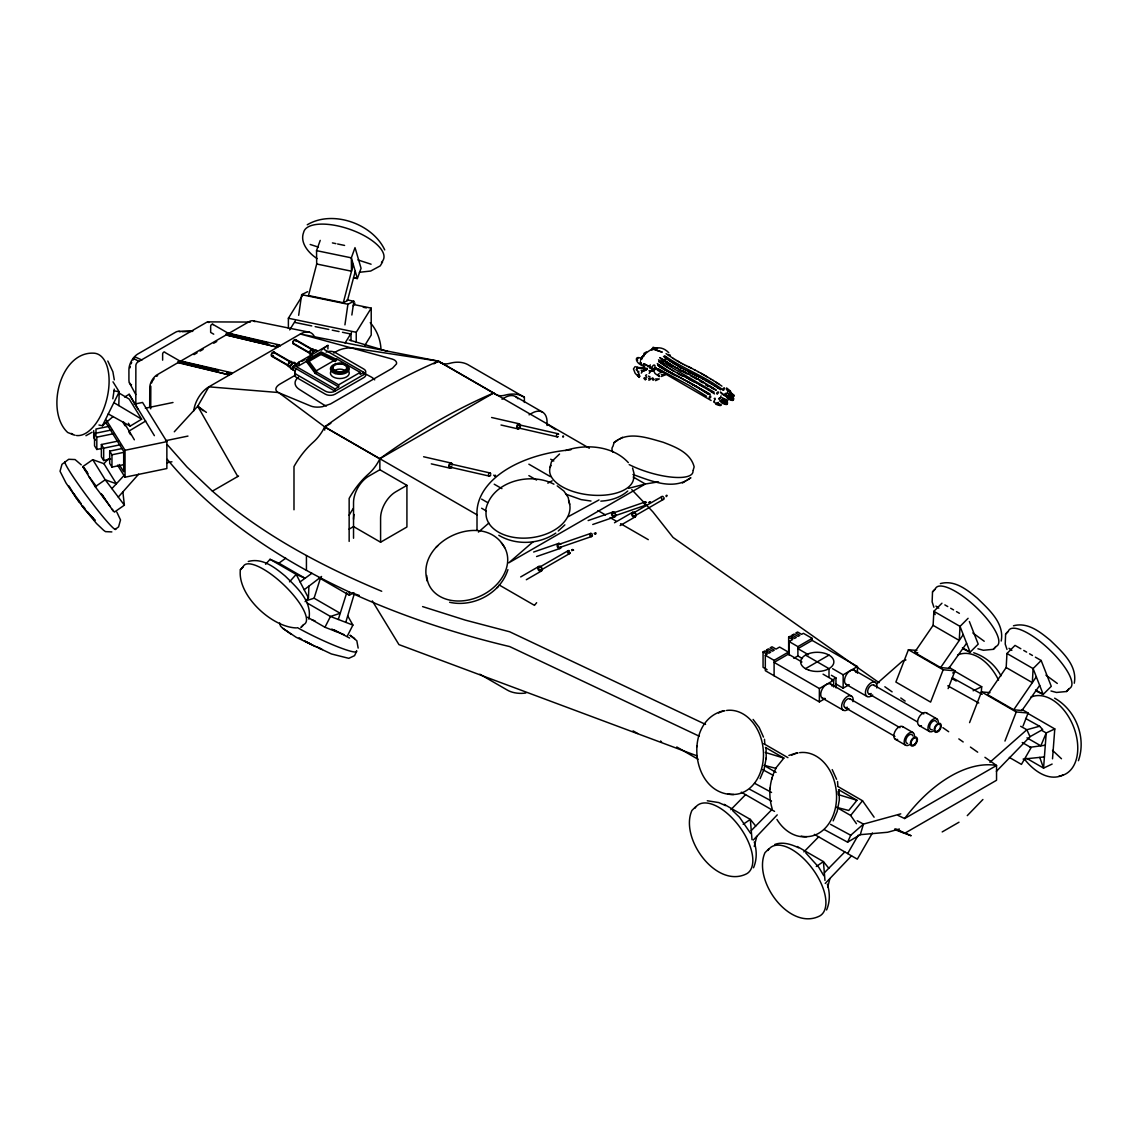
<?xml version="1.0" encoding="UTF-8"?>
<svg xmlns="http://www.w3.org/2000/svg" width="1138" height="1138" viewBox="0 0 1138 1138"><rect width="100%" height="100%" fill="white"/><g stroke="black" fill="none" stroke-linecap="round" stroke-linejoin="round"><path stroke-width="1.5" d="M118.779 405.569L119.22 391.856L112.989 381.813M666.271 496.652C665.645 493.679 668.618 496.396 666.342 495.855M305.098 601.675L308.441 597.962L308.896 586.155M977.912 648.788L983.374 650.267L993.346 649.329L996.106 646.412A42.191 13.073 43.3 0 0 975.892 607.009A42.191 13.073 43.3 0 0 935.28 588.986L932.52 591.902L932.136 601.888L933.914 607.237M1001.212 641.021C1004.612 623.055 988.865 609.499 977.329 598.218C967.044 589.726 954.611 579.683 940.386 583.595M1050.986 690.979L1056.462 692.459L1066.434 691.52L1069.179 688.604A42.191 13.073 43.3 0 0 1048.98 649.201A42.191 13.073 43.3 0 0 1008.353 631.177L1005.608 634.094L1005.224 644.08L1006.988 649.442M1074.286 683.213C1077.686 665.261 1061.939 651.69 1050.417 640.409C1040.118 631.917 1027.699 621.874 1013.474 625.786M150.813 386.223L150.728 408.827M966.603 643.226L948.85 668.305L940.642 667.579L914.497 652.487L933.103 625.345L933.885 611.305L941.951 603.211M1039.691 685.417L1021.938 710.496L1013.73 709.771L987.585 694.678L1006.177 667.537L1006.959 653.496L1015.025 645.402L1020.843 648.76M303.348 624.961L300.958 627.465L303.718 624.563A42.191 13.286 43.6 0 0 283.803 584.861A42.191 13.286 43.6 0 0 243.119 566.895L240.36 569.797C237.33 595.629 272.153 627.536 296.577 627.92M308.867 619.157C312.409 601.177 296.79 587.436 285.254 576.113C274.983 567.563 262.522 557.549 248.283 561.475M981.169 693.767L981.696 686.74L955.55 671.648L952.705 672.999M1052.522 758.79L1054.784 728.932L1028.638 713.839M649.784 502.37C651.605 500.72 649.272 502.783 648.674 502.399M724.664 388.741C724.451 385.64 721.307 391.088 724.038 389.865M726.186 394.331L727.822 391.813M642.003 357.759L641.377 358.925M642.529 356.692C646.626 351.77 658.29 341.827 668.774 352.723M651.533 349.864L653.141 347.275L657.536 348.683M358.157 648.091L356.82 640.737L350.276 635.431M298.668 315.311L301.655 294.685L307.587 291.698M344.928 324.871L347.915 304.244L353.847 301.257L351.855 315.013M112.818 398.798L114.269 389.096M316.435 372.738L315.283 373.406L315.283 371.372L338.626 384.843L338.626 386.877L315.283 373.406L306.35 361.415L306.563 360.149L320.944 351.841L337.076 359.679L335.923 360.348L321.201 353.193L308.498 360.518L316.663 371.472M315.283 373.406L315.511 372.14L306.563 360.149M308.27 361.784L320.973 354.459L321.201 353.193M733.697 794.495C690.709 795.476 682.544 720.382 723.811 710.724M766.045 747.894L766.23 757.837L764.082 769.316L760.099 778.662M772.176 808.663C768.022 795.32 769.516 780.568 776.002 768.221M718.22 403.222L718.277 402.311M722.915 399.623L722.73 400.548L726.641 402.553M723.185 399.253L723.355 398.328M722.943 401.074L723.27 399.395M724.465 401.273L724.28 402.198L727.466 403.819M724.493 402.724L724.821 401.06M728.505 394.63L728.69 393.705M728.533 396.92L733.612 399.765M729.06 395.555L729.003 396.465M727.836 397.29L729.102 397.02L729.515 394.274L732.573 395.91M730.724 393.648L733.128 395.242M730.055 398.727L733.114 400.377M730.937 393.961L730.767 394.886L733.953 396.508M730.61 397.219L730.553 398.115M730.98 395.412L731.293 393.748M730.653 398.67L730.966 396.991M771.635 779.53L772.005 777.581M485.613 510.436C490.947 481.53 530.137 471.545 553.922 484.191M696.769 746.869L696.954 745.916M766.045 758.776L766.23 757.837M769.857 789.061L770.042 788.108M1078.426 760.696C1086.534 737.666 1075.894 710.084 1054.641 698.191M754.252 846.444L756.784 836.387M827.753 886.957L829.872 878.579M320.219 240.388L316.535 250.644L316.691 264.002L308.498 295.553L343.306 302.751L347.417 300.688L355.269 271.328M343.306 302.751L353.264 264.429M550.038 467.149L551.432 461.8L559.54 454.034M640.552 360.305L641.235 358.385M664.734 357.873L665.901 356.72M494.461 475.769L493.693 475.158M710.752 397.148C710.966 393.321 707.31 399.694 710.425 397.731M715.219 399.509L715.062 398.272L714.195 398.485M718.419 393.108C719.131 390.064 715.119 393.634 717.409 394.189M719.913 400.149L724.365 402.496M725.987 396.394L726.4 395.498M693.213 470.079L694.152 466.865C690.481 452.583 675.431 446.964 663.027 442.213C647.536 437.931 628.076 430.619 614.122 442.511L612.941 446.352A42.191 12.788 17 0 0 612.927 452.113M231.882 373.549L226.718 372.325L231.882 373.549A1.707 1.081 -65.2 0 0 230.545 372.795A1.707 1.081 -65.2 0 0 229.449 374.957L178.111 362.268A1.721 0.996 -60 0 1 180.202 361.059L180.33 361.315A1.721 1.081 -65.2 0 0 177.955 362.652L156.375 375.241A10.839 6.259 -60 0 0 149.775 386.664L149.69 407.646M824.31 829.602L847.597 842.177L860.285 834.68L863.443 824.097L900.77 813.855M345.767 622.344L354.203 594.107M305.951 600.836L314.088 598.204L320.589 577.677M338.285 619.47L346.734 592.784M594.207 533.381L595.089 534.248M753.512 867.768C757.04 859.631 756.912 850.342 754.266 841.978M826.586 909.959C830.128 901.837 830 892.533 827.34 884.169M355.042 247.586L351.343 257.842L351.5 271.2L316.691 264.002M916.887 650.467L908.423 649.713L895.876 682.046L930.614 702.103L943.16 669.77L955.01 670.823L948.11 688.618M969.576 722.63L981.497 691.904L989.96 692.658M1004.954 741.066L1016.248 711.961L1028.098 713.028L1023.076 725.959M507.918 569.64C500.564 593.296 473.493 607.635 449.61 602.272M833.172 820.868L837.17 811.508L839.318 800.028L839.133 790.085M641.007 358.612L643.482 355.568M644.193 354.999L644.762 353.918M847.597 842.177L850.74 835.249L863.443 824.097L857.227 820.74M356.35 651.875L354.544 655.659L348.797 658.333L331.4 653.952L296.165 637.28L282.651 628.219L280.474 626.014L279.72 622.97M98.963 425.029L102.406 425.74L119.22 391.856L114.056 390.775M307.53 617.209L324.956 627.266L330.461 616.469L340.234 613.297L314.088 598.204M347.403 635.886L352.908 625.075L347.702 615.871M174.299 431.786L197.728 406.238L208.88 386.835L300.375 334.017A21.565 12.447 -60 0 1 314.458 336.748M847.639 853.571L858.28 835.121M872.391 833.03L857.312 859.162L814.395 834.382M382.581 261.982L380.234 265.879L370.675 271.043L359.38 272.295M288.383 328.356L288.383 318.256L303.362 294.116M289.678 329.878L295.197 320.987M353.249 305.894L354.971 303.106M345.07 343.007L351.5 332.623M356.237 342.382L356.237 332.282L371.216 308.142L353.818 304.543M364.672 345.625L371.216 335.056L371.216 308.142M637.109 358.982L637.92 358.285M652.6 348.683L652.387 349.907M568.474 551.631L569.413 552.471M940.642 667.579L963.246 634.62M1013.73 709.771L1036.32 676.811M638.731 371.273L638.574 372.581M504.675 547.591C483.949 509.696 414.901 540.749 427.362 581.29M765.419 747.424L783.869 758.093L775.661 768.292L764.878 765.504M838.493 789.63L856.957 800.284L848.749 810.484L836.416 807.297M856.445 823.699L850.655 815.462L862.504 800.725L838.336 786.771M643.198 356.777L643.653 355.895M665.232 359.437L664.805 360.974M192.763 330.973L178.879 331.329A9.417 5.434 -60 0 0 175.551 332.225L138.011 353.89A12.874 7.425 -60 0 0 134.54 356.706L132.477 359.267A12.874 7.425 -60 0 0 128.921 369.651L128.921 380.163A9.417 5.434 -60 0 0 131.524 384.758M118.281 497.064L138.623 474.176M982.905 799.502L967.272 815.633M265.595 564.263L270.047 559.313L278.924 563.168L305.069 578.26L296.193 574.406L270.047 559.313M289.507 581.831L296.193 574.406L308.441 597.962M110.158 506.467L95.251 486.723L82.79 466.623L92.747 459.667L103.914 463.678L108.508 458.714M111.894 488.615L124.412 475.087M1025.594 718.476L1039.563 726.229L1042.707 729.543L1030.004 736.699L996.376 771.365M753.299 840.043L777.226 814.879M825.221 883.458L851.509 855.804M240.36 569.797L242.764 567.279M932.52 591.902L934.881 589.427M1005.608 634.094L1007.969 631.618M993.346 649.329L995.707 646.853M1066.434 691.52L1068.795 689.059M730.809 809.701L745.589 794.651M751.251 830.584L771.735 809.744M803.883 851.893L818.663 836.843M824.339 872.789L844.809 851.935M968.097 618.304L960.031 626.398L959.249 640.438L933.103 625.345M1035.367 657.152L1041.17 660.495L1033.105 668.589L1032.337 682.629L1006.177 667.537M695.844 806.586L691.932 810.441C679.358 838.151 716.371 889.176 746.642 873.785A42.191 20.868 53.7 0 0 737.709 824.339A42.191 20.868 53.7 0 0 694.891 808.279M768.918 848.777L765.006 852.632C752.431 880.343 789.459 931.368 819.716 915.976A42.191 20.868 53.7 0 0 810.782 866.53A42.191 20.868 53.7 0 0 767.965 850.47M558.232 531.019L564.875 524.86M478.429 532.1L488.771 523.096M876.388 684.052L902.79 660.808L905.962 659.94M989.904 762.275L1026.86 729.743L1039.563 726.229M102.406 425.74L113.046 416.593M436.181 547.222L437.675 545.956M496.723 587.919L498.202 586.639M637.693 360.22L637.067 360.234M571.802 549.682L571.888 550.764M591.532 535.486L590.764 535.401M533.309 541.603L508.743 562.855L645.317 484.006L658.532 481.858M304.173 589.754L321.585 576.482M627.763 491.033C620.338 497.619 610.594 500.578 600.821 501.147M115.223 529.383L118.58 526.866L120.514 519.938L116.83 512.1M278.924 563.168L285.752 558.175M300.091 581.902L311.897 573.268M327.915 348.953L327.915 345.397L299.152 361.998L292.651 366.706L292.651 369.75L295.339 371.301M321.414 350.106L327.915 345.397M714.522 400.206L713.654 402.055L714.778 402.212M721.023 395.91C720.51 400.448 716.385 399.154 720.027 397.816M725.546 395.455C723.242 396.707 725.134 391.671 726.414 393.919M720.951 401.173L719.927 401.23M95.251 486.723L105.208 479.767L116.375 483.764L103.914 463.678M122.861 491.901L124.383 505.158L114.412 512.1L112.292 509.283M743.199 824.296L750.326 819.417L755.717 826.046M816.273 866.487L823.414 861.608L828.805 868.237M635.175 366.578L633.453 368.925L635.146 373.264L639.186 377.418M636.128 369.779L637.252 368.57M641.291 373.093L642.287 371.827M646.612 374.758L645.559 375.455L646.811 377.418M649.115 373.42L650.111 372.154M659.002 373.748L657.949 374.43L659.471 376.152M156.503 376.351L157.656 375.611M958.993 822.219L942.193 831.921M614.122 442.511L617.749 440.235M619.3 439.311L622.586 437.262M568.36 516.624L599.015 499.938M632.97 474.503C649.201 480.179 669.044 489.041 685.688 480.961M687.224 480.037L690.866 477.761L682.402 483.01M124.625 397.02L129.135 394.289L154.398 435.669M108.266 413.933L130.187 426.11L141.653 419.182L129.191 399.082L118.508 392.724M123.615 422.098L129.135 431.003L145.707 421.003M194.029 354.615L197.059 352.851M200.089 351.101L203.119 349.352M213.731 343.235L216.761 341.485M299.123 362.979L292.651 366.706L335.027 391.188L363.79 374.573A6.785 3.912 0 0 0 363.79 369.039L335.027 352.439A6.785 3.912 0 0 0 326.108 352.097M301.997 361.315L304.87 359.651M307.744 357.986L310.617 356.336M338.626 386.877L335.027 388.954L295.724 366.265L299.152 365.554L306.35 361.415M292.651 369.75L293.604 369.196M295.439 375.142L280.104 384.004A14.268 6.472 -8.9 0 0 278.213 392.51L310.731 406.01A13.699 6.216 -8.9 0 0 322.282 406.735L330.518 403.947L392.553 368.129L396.522 363.876A13.699 6.216 -8.9 0 0 392.098 359.039L300.375 334.017L438.5 361.159L589.299 448.216M333.775 353.008L336.848 351.229A14.282 6.472 -8.9 0 1 354.786 348.299L438.5 361.159A623.951 360.234 -60 0 0 324.7 426.864A30.257 17.468 -60 0 1 313.391 442.085A58.323 33.671 -60 0 0 293.988 466.58L293.988 509.781M315.283 371.372L336.862 358.925L360.191 372.396L360.191 374.416L363.79 372.354L363.79 374.573M338.626 384.843L360.191 372.396M167.258 444.631L187.073 467.078L212.408 491.132L238.582 476.025M324.7 430.121L324.7 427.006L330.845 423.308M433.891 363.819L438.5 361.159M349.153 529.113L353.534 526.581L380.59 542.214L406.92 527.008L406.92 485.357L379.864 469.738L368.74 476.168A21.494 12.418 -60 0 0 353.534 502.498L353.534 538.246M502 399.225L504.788 397.617A21.494 12.418 -60 0 1 517.946 398.798M406.92 485.357L395.796 491.787A21.494 12.418 -60 0 0 380.59 518.117L380.59 542.214M529.07 414.844L531.844 413.236A21.494 12.418 -60 0 1 547.051 422.013L547.051 425.498M319.124 577.805L349.338 595.245L353.904 592.614M520.692 576.923L538.815 566.468M614.492 522.769L632.614 512.299M539.312 567.336L568.104 550.721M633.126 513.181L661.903 496.552M540.92 570.124L569.711 553.509M634.734 515.969L663.525 499.34M526.325 579.726L541.432 571.006M620.139 525.557L635.232 516.837M767.097 669.67L763.057 667.337L763.057 651.932L764.85 650.908L768.89 653.24L770.668 652.202L766.628 649.869L766.628 653.297M766.628 649.869L768.42 648.845L772.46 651.178L774.238 650.139L770.198 647.807L771.991 646.782L776.031 649.115L779.601 647.053L788.364 652.117L788.364 654.137L774.096 662.387L819.36 688.518L833.642 680.282L833.642 686.968M788.648 652.558L788.648 637.166L790.426 636.128L794.466 638.461L796.259 637.436L792.219 635.104L792.219 638.518M792.219 635.104L793.997 634.065L798.037 636.398L799.829 635.374L795.789 633.041L797.567 632.017L801.607 634.335L803.4 633.311L812.162 638.375L812.162 640.395L857.44 666.541L857.44 673.227M825.078 698.604L819.36 701.904L765.319 670.695L765.319 655.289L767.097 654.265L763.057 651.932M789.118 655.246L789.118 641.548L792.688 639.499L788.648 637.166M765.319 655.289L774.096 660.367L788.364 652.117M789.118 641.548L797.894 646.626L812.162 638.375M812.162 640.395L797.894 648.646L808.449 654.748M793.812 658.29L797.894 655.943L802.461 658.575M805.491 668.66L829.005 655.09M831.892 680.282L835.961 677.921L835.961 687.85M832.603 668.689L843.158 674.791L857.44 666.541M835.961 684.009L843.158 688.163L848.877 684.863M898.223 815.505L904.639 818.535L996.547 765.49L984.939 757.311M555.813 533.11C539.199 544.334 516.168 545.671 498.814 535.301M85.933 435.712L92.064 432.255M307.246 224.783C332.481 209.591 372.539 223.631 384.715 249.905M547.819 483.152L552.158 480.848M650.282 379.608L648.816 380.192M641.818 356.934L643.824 355.966M973.132 690.78L981.696 686.74M1054.784 728.932L1046.22 732.972L1040.829 745.831L1026.988 737.837M1052.124 764.067L1043.56 768.107L1026.647 758.335M662.344 371.6L660.794 372.026M588.147 520.564L613.183 511.944M613.425 512.925L645.246 501.958M614.207 516.04L646.028 505.073M592.756 524.49L614.449 517.022M533.637 552.03L558.673 543.409M558.914 544.391L590.736 533.423M559.697 547.506L591.518 536.539M536.581 556.539L559.953 548.488M1062.992 775.063C1048.468 781.977 1033.233 770.398 1024.641 759.331M788.876 755.447L796.885 752.915M565.543 450.534C586.17 443.607 613.055 445.84 628.347 462.64M899.39 829.019L887.612 832.262L860.285 834.68M774.836 844.439C782.66 841.48 791.422 844.339 798.62 847.81M628.603 488.344L645.317 484.006L633.226 477.021M729.088 397.831L727.822 398.115L729.387 398.94M717.054 403.834L720.795 405.469M717.054 404.047L718.32 403.777M134.199 404.175L142.563 402.454L166.859 441.629L166.859 468.543L125.038 477.192L117.555 465.143M145.351 408.215L172.99 402.496M109.547 426.224L95.99 429.026L95.99 434.303M101.979 448.4L96.815 449.467L94.539 445.783L94.539 433.478L111.723 429.922M94.539 433.478L96.815 437.163L114.013 433.606M110.542 459.083L103.672 460.506L101.382 456.822L101.382 444.517L118.58 440.975M101.382 444.517L103.672 448.201L120.856 444.645M123.829 464.645L111.965 467.092L109.689 463.408L109.689 451.117L121.553 448.656M165.522 440.719L187.969 436.082M106.346 420.135L125.038 450.278L166.859 441.629M109.689 451.117L111.965 454.787L123.829 452.341M166.717 462.839L171.938 461.772M643.511 355.895L644.051 353.321L646.441 351.927M1029.62 747.353L1045.296 745.219M1023.119 759.103L1044.414 756.912M655.559 380.647L659.3 378.94L655.63 378.954M182.009 331.699L192.535 331.371M659.969 372.809L662.572 372.226L660.296 371.657M649.983 378.84L648.916 378.812M207.898 321.883L250.403 322.068M661.263 376.493L665.588 374.786L661.349 374.672M806.785 836.686C794.239 838.037 783.143 829.787 776.955 819.46M111.851 531.915L105.493 531.631L103.601 530.265L96.531 523.537L81.666 505.457M278.213 392.51L208.88 386.835A21.565 12.447 -60 0 0 193.759 410.875M914.497 652.487L917.783 652.771M590.992 501.033L581.162 499.625L565.671 494.105M707.295 800.768L718.69 802.56L725.546 805.619M178.879 331.329L180.259 331.755M253.532 320.902L309.65 332.296M332.41 242.906L335.895 243.632M337.63 243.987L344.586 245.424M316.535 250.644L351.343 257.842L357.36 278.54L353.875 277.828M347.005 299.849L353.847 301.257M301.655 294.685L347.915 304.244M363.207 307.246L366.393 307.9M288.383 318.256L356.237 332.282M294.699 322.395L311.755 325.923M315.169 326.634L328.825 329.451M332.239 330.162L339.053 331.571M342.467 332.282L351.002 334.046L351.002 340.731M353.548 277.729L357.36 278.54L361.059 268.298L355.469 249.066M649.855 378.584L648.632 378.257M491.602 417.49L519.141 423.791M518.971 424.787L557.947 433.706M518.402 427.945L557.378 436.864M501.005 425.015L518.217 428.941M423.606 456.751L451.16 463.052M450.975 464.034L489.952 472.953M450.406 467.206L489.383 476.125M431.288 463.863L450.235 468.202M227.7 333.007L279.208 344.899M179.662 360.746L231.17 372.638M279.92 345.81L276.477 344.999L279.92 345.81A1.707 1.081 -65.2 0 0 278.582 345.056A1.707 1.081 -65.2 0 0 277.501 347.218L226.007 334.913A1.721 0.996 -60 0 1 227.173 333.206A1.721 0.996 -60 0 1 228.34 333.562L267.885 342.951L228.34 333.562A1.721 1.081 -65.2 0 0 226.007 334.913L277.501 347.218M177.983 362.666L229.449 374.957M652.785 349.124L662.245 352.154L655.445 349.764M349.181 339.992L387.546 351.343M765.277 752.431L783.869 758.093M856.957 800.284L838.35 794.623L838.151 791.337M659.756 370.234L658.589 369.836M422.596 606.597L465.328 620.125L509.696 631.789L705.56 724.408M729.942 396.38L732.744 397.276M726.656 397.532L730.866 398.869M728.206 399.182L732.417 400.519M720.51 401.586L724.707 402.923M722.047 403.25L726.257 404.587M715.873 404.289L720.084 405.626M310.19 244.471L318.427 247.131M357.929 259.948L371.088 264.215M352.638 593.211L359.295 595.43M642.145 358.84C632.387 353.69 636.384 365.853 644.222 365.312M696.698 755.732L398.94 644.606L372.282 600.892M894.653 829.602L911.154 835.747L895.009 828.777M352.908 625.075L330.461 616.469L307.388 603.14M311.883 619.726L315.098 620.95M324.956 627.266L344.202 634.663M73.003 434.602L67.711 432.497C44.809 411.43 60.385 350.177 94.696 353.249A42.191 21.722 -75.6 0 1 107.271 397.105A42.191 21.722 -75.6 0 1 76.502 435.498M319.081 648.247L322.452 649.585M973.701 652.771C985.337 656.541 995.352 665.005 1000.985 675.872M381.714 591.262C321.072 565.913 262.195 534.547 212.408 491.132M316.663 646.811L320.816 648.632M729.302 395.469L732.403 396.835M725.888 396.394L730.525 398.442M727.424 398.044L732.075 400.092M721.279 402.112L725.916 404.146M715.105 403.151L719.742 405.199M134.54 356.706L141.909 360.006M699.145 736.158L509.696 646.583A655.26 378.314 0 0 1 167.272 459.368M315.326 646.597L304.429 641.05M686.2 365.583L691.634 368.328M687.708 371.173L693.156 373.918M689.841 372.268L685.759 370.206M688.39 371.856L692.587 373.904M680.04 369.637L685.474 372.382M678.518 369.622L680.538 370.59M681.562 375.227L683.696 376.322M674.507 374.772L666.598 370.718M962.734 648.688L970.117 652.216L978.196 644.122L969.363 621.533M1035.808 690.88L1043.205 694.408L1051.27 686.328L1041.17 660.495M320.973 354.459L335.71 361.614M896.659 829.417L904.639 833.329L996.547 780.27L996.547 765.49A118.75 68.565 -60 0 0 904.639 818.535M684.237 364.615L686.314 365.711M680.154 369.765L676.157 367.674M681.676 375.369L677.679 373.264M682.245 375.91L678.305 373.918M672.487 373.819L664.748 369.679M676.954 376.18L671.064 373.065M688.206 366.55L694.891 370.006M682.06 370.604L688.732 374.061M680.652 370.718L682.857 371.827M683.568 376.194L686.996 377.972M674.379 374.644L677.807 376.436M659.115 371.159L657.323 370.163M650.168 377.062L648.39 376.052M305.439 641.306L310.944 644.108M682.302 363.619L684.351 364.743M683.824 369.21L685.873 370.334M678.205 368.797L672.416 365.639M679.727 374.388L672.117 370.191M675.005 375.199L665.616 369.935M693.028 373.79L699.614 377.304M693.682 374.445L696.911 376.109M683.838 372.24L687.21 374.046M686.868 377.844L690.254 379.651M688.604 379.068L693.938 381.856M677.679 376.294L684.265 379.808M365.085 373.733L370.803 376.763A16.529 9.545 0 0 1 374.701 379.864M334.046 629.812L349.665 638.077M694.763 369.878L698.092 371.713M696.285 375.469L702.772 379.025M688.604 373.933L695.105 377.489M696.086 378.271L700.311 380.547M690.126 379.523L693.455 381.358M691.491 383.99L696.598 386.849M680.424 362.609L682.43 363.762M726.343 388.911L727.893 389.751M727.552 389.964L726.556 389.438L730.724 391.586M727.481 390.875L730.553 392.51M683.952 369.352L680.083 367.176M728.192 395.185L731.25 396.835M727.637 395.868L732.801 398.485M732.246 399.168L728.178 397.887M724.735 398.926L727.794 400.562M724.237 399.538L727.296 401.173M722.033 399.253L725.091 400.889M721.478 399.922L724.55 401.558M722.36 401.131L725.418 402.767M723.896 402.795L726.969 404.431M722.232 402.255L723.227 402.795M716.855 402.624L721.293 404.858M762.531 769.558L773.385 775.433M754.494 783.229L771.564 792.446M830.555 824.339L850.74 835.249M749.786 789.331L771.521 801.067M697.964 371.571L707.423 376.963M690.297 375.611L693.583 377.475M693.327 381.216L696.612 383.079M688.604 382.027L704.024 391.031M684.137 379.679L687.423 381.543M680.552 362.752L676.754 360.533M682.075 368.342L678.276 366.123M674.393 366.806L668.831 363.534M952.705 677.978L982.165 694.351M947.769 685.801L978.78 703.028M1020.658 726.3L1026.86 729.743L1030.004 736.699M133.231 358.242L138.85 361.372M701.122 373.292L710.425 378.755M702.644 378.883L705.887 380.775M694.962 377.347L698.206 379.239M704.436 382.852L698.078 379.096M694.479 377.93L696.684 379.224M696.484 382.951L702.786 386.607M687.295 381.401L690.538 383.293M691.89 383.89L698.063 387.418M678.703 361.728L674.976 359.48M678.817 366.735L680.666 367.802M674.066 371.372L670.353 369.125M662.928 368.641L664.876 369.822M669.343 372.183L663.881 368.854M944.853 604.89L947.755 606.568M950.657 608.247L953.573 609.925M956.475 611.604L959.377 613.282M1023.745 650.438L1026.647 652.117M1029.549 653.795L1032.465 655.474M1006.959 653.496L1033.105 668.589L1043.205 694.408L1035.509 689.969M962.435 647.778L970.117 652.216L960.031 626.398L933.885 611.305L935.166 614.591M524.376 402.439L524.376 397.262L469.212 365.412A58.323 33.671 -60 0 0 449.809 363.321A30.257 17.468 -60 0 1 438.5 361.301L493.664 393.151A30.257 17.468 -60 0 0 495.186 394.26M515.542 396.55L542.598 412.169M948.978 667.337L955.01 670.823M1022.052 709.529L1028.098 713.028M908.423 649.713L943.16 669.77M981.497 691.904L1016.248 711.961M951.61 678.348L956.219 681.022M1041.611 730.312L1046.22 732.972L1043.56 768.107L1039.762 757.396M550.707 459.211L553.793 460.99M1022.251 742.517L1031.113 747.638L1021.44 764.395L1009.349 757.424M528.871 464.19L550.422 476.637M324.486 349.651L363.79 372.354M597.962 510.592L605.487 514.945M609.996 517.548L616.014 521.019M620.623 523.679L648.29 539.654M295.667 339.679L312.865 349.608M295.425 340.091L312.623 350.02M528.871 475.613L536.567 480.065M294.955 344.231L310.717 353.321A1.906 1.095 -60 0 0 311.328 353.377M293.277 343.804L310.475 353.733M854.396 670.254L875.278 682.316M926.432 712.857L936.787 718.832M873.7 685.048L923.772 713.953M805.491 655.09L829.005 668.66L829.005 677.153M868.664 693.753L917.228 721.791M274.102 352.14L291.285 362.069M273.86 352.552L291.058 362.481A1.906 1.095 -60 0 0 290.446 362.425M919.12 725.532L929.476 731.506M831.394 675.289L835.961 677.921M846.203 684.436L867.085 696.499M271.954 355.853L289.152 365.782M494.219 484.205L501.915 488.643M788.364 654.137L801.949 661.989M823.073 674.18L833.642 680.282M271.712 356.265L288.91 366.194M212.692 324.259L227.97 333.093M830.598 683.995L851.48 696.058M902.633 726.599L912.989 732.573M849.901 698.789L899.973 727.694M213.731 334.188L210.658 332.424L210.658 326.051A1.721 0.996 -60 0 1 211.839 324.358A1.721 0.996 -60 0 1 213.005 324.714M844.865 707.495L894.937 736.414M481.616 499.113L487.775 502.669M895.322 739.273L905.663 745.248M822.404 698.177L843.286 710.24M481.616 508.231L486.225 510.905M279.279 393.023L324.7 426.864L477.007 514.803L477.007 530.436M324.7 427.006L379.864 458.856L379.864 469.738M499.184 584.989L534.476 605.359A162.051 93.558 -60 0 1 536.638 602.713M763.754 743.697L787.923 757.652M763.982 765.419L776.059 772.403M837.056 807.61L850.655 815.462M676.783 746.983L698.021 759.245M741.322 792.19L774.551 811.38M633.098 730.88L637.621 733.498M724.181 804.324L750.326 819.417L752.019 839.744M797.269 846.516L823.414 861.608L824.965 880.414M479.838 674.222L507.42 690.14A19.104 11.039 0 0 0 525.87 692.999M331.827 629.058L336.179 631.576M705.745 380.633L708.946 382.553M699.586 384.687L708.746 390.22M690.396 383.15L693.597 385.057M113.871 402.653L141.653 419.182M708.803 382.411L711.947 384.345M701.136 380.874L704.28 382.809M699.742 381.002L702.758 382.795M693.455 384.914L699.557 388.67M676.498 365.07L678.419 366.265M675.147 367.247L676.939 368.328M670.737 364.729L667.096 362.453M663.07 368.783L659.428 366.493M710.283 378.613L713.384 380.561M711.805 384.203L714.906 386.152M704.138 382.667L707.239 384.63M710.453 386.394L716.271 390.021M673.241 358.399L675.119 359.622M674.763 363.989L676.641 365.213M670.04 364.8L671.918 366.023M668.618 368.043L670.495 369.267M661.292 367.716L657.721 365.398M658.049 368.669L689.087 385.355L706.542 396.237M299.152 637.806L301.741 639.414M713.241 380.419L719.145 384.26M714.764 386.01L717.808 388.001M707.096 384.473L710.14 386.465M710.041 386.82L713.085 388.812M705.574 384.473L708.476 386.308M705.716 384.616L708.618 386.451M708.604 390.064L711.663 392.055M710.126 394.075L670.794 372.382L657.28 363.563M703.881 390.875L706.94 392.866M699.415 388.527L702.473 390.505M673.397 358.541L666.057 353.605M673.07 362.894L674.905 364.132M673.554 363.449L675.261 364.558M673.383 366.151L663.426 359.508M667.238 362.595L659.912 357.659M668.76 368.186L658.689 361.415M664.037 368.996L658.077 364.985M716.143 382.254L721.933 386.138M717.665 387.845L720.667 389.85M709.998 386.308L712.985 388.314M711.506 391.913L714.508 393.919M706.783 392.724L709.785 394.73M702.317 390.362L705.318 392.368M546.923 423.948L555.742 429.695M664.649 355.753C683.184 368.783 705.005 376.237 723.085 390.021M712.843 388.172L715.788 390.206M663.468 356.422L673.227 363.036M666.683 358.826L672.174 362.524M714.209 392.197L658.504 359.821M660.054 357.816L665.545 361.5M666.342 362.083L671.847 365.782M665.744 361.998L668.49 363.847M661.135 359.494L664.023 361.486M705.176 392.212L708.121 394.246M658.831 361.557L667.067 367.09M658.817 365.213L665.687 369.836M711.108 400.491L655.388 368.1M658.233 365.142L662.344 367.901M730.696 393.279L734.124 395.583M728.818 394.872L732.246 397.176M731.506 397.29L733.797 398.826M721.151 393.335L724.579 395.64M723.811 399.694L726.087 401.23M725.361 401.358L727.637 402.895M317.118 258.596C308.839 253.319 299.536 242.735 303.647 232.337A42.191 17.141 19 0 1 352.752 230.388A42.191 17.141 19 0 1 381.486 262.238M879.048 682.658L673.07 537.463L652.871 511.858L631.775 489.639M884.852 686.755L892.107 691.861M900.798 697.992L905.151 701.065M942.876 727.651L948.679 731.734M958.822 738.903L963.175 741.962M970.43 747.083L977.684 752.19M350.049 635.289L354.643 638.546M659.443 376.621L655.033 373.492L653.44 370.319M237.771 476.495L197.728 406.238L206.391 412.383M282.651 628.219L287.018 631.32M287.245 631.476L290.915 634.079M1009.008 648.29L1011.853 650.353M1045.936 675.161L1057.302 683.44M935.92 606.099L938.765 608.161M972.848 632.97L984.214 641.249M557.207 485.883L563.922 491.075L568.161 497.377L569.64 504.362M726.57 387.944L730.44 391.088M729.97 391.941L733.839 395.085M728.092 393.535L731.947 396.678M730.923 396.237L733.498 398.343M720.411 391.998L724.28 395.142M721.933 397.589L725.802 400.732M197.728 406.238L203.147 410.733M81.253 464.845L75.065 459.553L68.707 459.283L61.978 464.318L60.044 471.26L65.976 482.939L79.091 502.029M1052.522 750.355L1061.47 758.747M805.718 852.817L818.748 867.241L823.784 875.677M732.644 810.626L739.501 817.255L750.696 833.485M89.845 515.116L95.08 520.379L84.184 508.672M654.222 379.608L652.714 377.901L651.676 378.584L653.184 380.291M646.398 379.281L644.876 377.574L643.838 378.257L645.36 379.964M91.083 516.083L92.975 518.245M87.569 511.887L89.276 513.963M82.989 506.097L84.852 508.473M753.1 719.429L759.146 727.424L763.484 737.097M124.383 505.158L105.208 479.767L92.747 459.667M82.79 466.623L88.11 473.678M89.02 476.666L96.474 486.538M81.083 503.565L76.474 497.292M78.294 500.791L83.316 507.463M862.504 800.725L874.098 817.198M73.984 493.736L75.563 496.04M76.644 498.657L68.863 485.883M84.027 467.661L86.943 472M102.491 495.158L113.174 511.076M639.058 374.246L636.768 369.622M640.011 376.394L638.774 374.43L637.735 375.127L638.973 377.091M128.409 423.236L130.187 426.11M123.217 422.795L125.052 425.74M128.708 431.658L130.543 434.616M105.692 422.34L123.686 451.359L123.686 471.758L119.191 464.503M95.236 440.107L93.714 437.646L93.714 430.619M101.268 493.664L104.838 499.411M129.135 394.289L137.826 408.955M129.135 431.003L134.355 439.809M129.419 382.809L135.749 394.473M107.811 361.016L112.89 371.785L114.298 379.879M832.219 769.615L836.572 779.288M640.381 362.168L641.035 364.772M644.819 368.086L644.89 368.243A22.973 14.111 56.6 0 0 645.772 368.442M632.586 468.045L634.065 473.621L633.681 477.263A42.191 21.01 6 0 1 586.355 494.546A42.191 21.01 6 0 1 551.048 465.428M641.348 363.107L641.533 364.686M640.381 361.912L640.552 363.634M837.568 781.479L837.867 786.415M764.494 739.287L764.779 744.224M843.158 674.791L843.158 688.163M819.36 688.518L819.36 701.904M797.894 646.626L797.894 655.943M774.096 660.367L774.096 675.759M349.153 541.389L349.153 498.416A58.323 33.671 -60 0 1 368.556 473.934A30.257 17.468 -60 0 0 379.864 458.856M349.338 591.845L349.338 595.245M335.027 388.954L335.027 391.188A6.785 3.912 0 0 1 325.44 391.188L296.677 374.573A6.785 3.912 0 0 1 296.677 369.039M306.435 555.572L306.435 570.366M299.152 361.998L299.152 365.554M162.634 360.163L162.634 353.804A1.721 0.996 -60 0 1 163.801 352.097A1.721 0.996 -60 0 1 164.967 352.453L180.373 361.287L249.862 321.257A10.839 6.259 -60 0 1 254.94 321.713M135.82 404.772L135.863 365.284A3.03 1.75 -60 0 1 137.712 362.097L207.102 322.04A3.03 1.75 -60 0 1 208.809 322.552M125.038 450.278L125.038 477.192M111.965 454.787L111.965 467.092M103.672 448.201L103.672 460.506M96.815 437.163L96.815 449.467M651.121 368.072A2.418 1.309 -63.2 0 1 649.528 367.147L649.585 366.592A2.418 1.309 -63.2 0 1 650.324 364.9M668.419 355.483A2.418 1.309 -63.2 0 1 670.382 355.582M655.09 368.143A20.612 12.66 56.6 0 1 654.307 368.2L654.478 368.428A22.973 14.111 56.6 0 0 655.275 368.342M654.848 368.442A17.241 10.583 56.6 0 1 649.03 370.675L649.414 371.045A20.313 12.49 56.6 0 0 655.872 367.887M656.071 367.987A20.612 12.66 56.6 0 1 649.627 371.287L649.798 371.514A22.973 14.111 56.6 0 0 655.901 368.726M647.01 368.115A17.241 10.583 56.6 0 1 641.192 370.348L641.576 370.718A20.313 12.49 56.6 0 0 647.038 368.641M646.683 369.253A20.612 12.66 56.6 0 1 641.804 370.96L641.96 371.187A22.973 14.111 56.6 0 0 646.953 369.395M643.269 367.048A17.241 10.583 56.6 0 1 636.427 366.948L636.754 367.389A20.313 12.49 56.6 0 0 644.521 366.92M644.705 367.09A20.612 12.66 56.6 0 1 636.939 367.674L637.052 367.915A22.973 14.111 56.6 0 0 644.364 367.645M477.007 514.803A110.585 63.842 0 0 1 570.863 449.795M349.153 515.244A58.323 33.671 -60 0 1 353.349 508.359M353.534 519.312A21.494 12.418 -60 0 1 354.06 514.476M298.512 377.204A16.487 9.517 0 0 0 299.408 389.466L323.036 404.346A16.529 9.545 0 0 0 326.45 405.981M490.706 475.101A1.607 1.152 -77.1 0 1 488.842 475.826A1.607 1.152 -77.1 0 1 489.056 473.308A1.607 1.152 -77.1 0 1 490.805 473.877M451.302 466.85A1.607 1.152 -77.1 0 1 449.624 466.523A1.607 1.152 -77.1 0 1 450.264 464.233A1.607 1.152 -77.1 0 1 451.829 464.973M452.085 467.135A2.617 1.892 -77.1 0 1 449.14 467.434A2.617 1.892 -77.1 0 1 449.837 463.493A2.617 1.892 -77.1 0 1 452.54 464.546M558.274 436.508A1.607 1.152 -77.1 0 1 556.638 436.295A1.607 1.152 -77.1 0 1 557.051 434.062A1.607 1.152 -77.1 0 1 558.673 434.275M519.54 427.291A1.607 1.152 -77.1 0 1 517.662 427.376A1.607 1.152 -77.1 0 1 518.359 424.915A1.607 1.152 -77.1 0 1 519.867 426.11M520.379 427.276A2.617 1.892 -77.1 0 1 517.235 428.329A2.617 1.892 -77.1 0 1 517.989 424.118A2.617 1.892 -77.1 0 1 520.607 425.939M615.999 514.717A2.617 2.134 71 0 1 613.325 516.894A2.617 2.134 71 0 1 611.888 512.982A2.617 2.134 71 0 1 615.302 512.84M615.117 515.03A1.607 1.309 71 0 1 613.183 515.77A1.607 1.309 71 0 1 612.841 513.266A1.607 1.309 71 0 1 614.947 513.821M646.612 504.731A1.607 1.309 71 0 1 644.72 504.532A1.607 1.309 71 0 1 644.649 502.299A1.607 1.309 71 0 1 646.54 502.512M635.786 513.508A2.617 2.134 60 0 1 634.52 517.079A2.617 2.134 60 0 1 631.661 513.935A2.617 2.134 60 0 1 634.876 512.513M635.303 515.087A1.607 1.309 60 0 1 633.567 515.969A1.607 1.309 60 0 1 632.614 513.807A1.607 1.309 60 0 1 634.506 513.309M664.023 497.676A1.607 1.309 60 0 1 662.842 499.482A1.607 1.309 60 0 1 661.334 497.434A1.607 1.309 60 0 1 663.298 496.68M592.443 535.543A1.607 1.309 71 0 1 590.494 536.268A1.607 1.309 71 0 1 590.153 533.765A1.607 1.309 71 0 1 592.272 534.334M561.447 546.837A2.617 2.134 71 0 1 558.459 548.16A2.617 2.134 71 0 1 557.478 544.277A2.617 2.134 71 0 1 560.806 544.305M560.493 546.866A1.607 1.309 71 0 1 558.786 547.307A1.607 1.309 71 0 1 558.033 545.273A1.607 1.309 71 0 1 559.611 544.462M542.243 568.289A2.617 2.134 60 0 1 540.123 571.205A2.617 2.134 60 0 1 537.975 567.492A2.617 2.134 60 0 1 541.574 567.108M570.28 552.627A1.607 1.309 60 0 1 568.545 553.509A1.607 1.309 60 0 1 567.592 551.347A1.607 1.309 60 0 1 569.484 550.849M541.432 568.459A1.607 1.309 60 0 1 540.365 570.28A1.607 1.309 60 0 1 538.729 568.474A1.607 1.309 60 0 1 540.351 567.279M848.806 684.678A8.194 4.723 -60 0 1 846.203 674.99A8.194 4.723 -60 0 1 855.89 672.387M871.182 693.511A5.021 2.902 -60 0 1 868.109 689.13A5.021 2.902 -60 0 1 874.269 685.574M847.383 707.253A5.021 2.902 -60 0 1 844.311 702.871A5.021 2.902 -60 0 1 850.47 699.315M872.675 695.005A8.194 4.723 -60 0 1 865.421 693.312A8.194 4.723 -60 0 1 871.694 682.459A8.194 4.723 -60 0 1 876.772 687.907M825.007 698.419A8.194 4.723 -60 0 1 822.404 688.732A8.194 4.723 -60 0 1 832.091 686.129M848.877 708.732A8.194 4.723 -60 0 1 841.622 707.054A8.194 4.723 -60 0 1 847.895 696.186A8.194 4.723 -60 0 1 852.974 701.648M907.555 743.484A5.021 2.902 -60 0 1 907.157 736.898A5.021 2.902 -60 0 1 912.761 735.859M921.439 725.731A7.312 4.225 -60 0 1 918.665 717.922A7.312 4.225 -60 0 1 927.257 713.611M897.64 739.472A7.312 4.225 -60 0 1 894.866 731.663A7.312 4.225 -60 0 1 903.458 727.353M932.207 729.671A5.021 2.902 -60 0 1 930.614 723.711A5.021 2.902 -60 0 1 936.56 722.118M933.132 731.137A7.312 4.225 -60 0 1 927.968 727.623A7.312 4.225 -60 0 1 934.028 718.761A7.312 4.225 -60 0 1 938.125 723.825M909.333 744.878A7.312 4.225 -60 0 1 904.169 741.364A7.312 4.225 -60 0 1 910.229 732.502A7.312 4.225 -60 0 1 914.326 737.566M661.548 741.834A8.194 4.723 -60 0 1 660.623 740.98M364.871 372.894A6.785 3.912 0 0 1 363.79 377.617L335.027 394.217A6.785 3.912 0 0 1 325.44 394.217L296.677 377.617A6.785 3.912 0 0 1 295.211 373.349M346.663 366.578A7.866 4.538 0 0 1 339.849 373.392A7.866 4.538 0 0 1 333.036 366.578M348.953 371.699A9.431 5.448 0 0 1 339.849 378.541A9.431 5.448 0 0 1 330.731 371.699M333.903 371.116A6.856 3.955 0 0 1 345.781 371.116M311.94 355.554A3.727 2.148 -60 0 1 313.803 350.76A3.727 2.148 -60 0 1 317.018 351.045M313.932 351.258A2.973 1.721 -60 0 1 316.307 351.03M312.651 353.136A2.973 1.721 -60 0 1 313.419 351.798M291.598 369.139A3.727 2.148 -60 0 1 291.3 364.26A3.727 2.148 -60 0 1 295.453 363.491M292.366 363.719A2.973 1.721 -60 0 1 294.728 363.477M291.854 368.47A2.973 1.721 -60 0 1 291.086 368.015M291.086 365.583A2.973 1.721 -60 0 1 291.854 364.245M289.55 366.792A2.973 1.721 -60 0 1 288.611 363.264A2.973 1.721 -60 0 1 292.139 362.325M288.91 363.435A2.39 1.38 -60 0 1 291.556 362.311M289.664 366.265A2.39 1.38 -60 0 1 288.639 365.938M288.469 365.568A2.39 1.38 -60 0 1 288.469 364.558M311.129 354.345A2.973 1.721 -60 0 1 309.636 352.225A2.973 1.721 -60 0 1 312.21 349.01A2.973 1.721 -60 0 1 313.704 351.13M310.475 350.988A2.39 1.38 -60 0 1 313.135 349.864M311.229 353.804A2.39 1.38 -60 0 1 310.205 353.491M310.048 353.121A2.39 1.38 -60 0 1 310.048 352.111M294.031 343.875A2.39 1.38 -60 0 1 292.807 342.367A2.39 1.38 -60 0 1 294.614 339.721A2.39 1.38 -60 0 1 296.165 340.774M293.177 342.097A1.906 1.095 -60 0 1 294.657 340.106A1.906 1.095 -60 0 1 295.823 340.973M294.13 343.448A1.906 1.095 -60 0 1 293.305 343.192M273.333 355.824A2.39 1.38 -60 0 1 271.242 355.497A2.39 1.38 -60 0 1 272.75 352.339A2.39 1.38 -60 0 1 274.585 353.221M271.598 354.544A1.906 1.095 -60 0 1 273.077 352.552A1.906 1.095 -60 0 1 274.258 353.42M273.248 355.497A1.906 1.095 -60 0 1 271.74 355.653M310.717 351.13A1.906 1.095 -60 0 1 311.328 350.376M289.152 363.577A1.906 1.095 -60 0 1 289.749 362.823M356.521 650.623A42.191 4.609 25.5 0 1 338.555 647.109A42.191 4.609 25.5 0 1 297.601 627.735M501.403 542.997A42.191 31.978 -25.3 0 1 479.326 596.554A42.191 31.978 -25.3 0 1 426.707 575.544M568.545 500.578A42.191 27.298 -6.9 0 1 531.489 537.662A42.191 27.298 -6.9 0 1 486.211 510.749M692.971 470.719A42.191 12.788 17 0 1 671.932 477.163A42.191 12.788 17 0 1 629.2 464.617M718.547 713A42.191 31.864 84.6 0 1 724.92 710.738M726.556 710.453A42.191 31.864 84.6 0 1 763.47 753.555A42.191 31.864 84.6 0 1 728.107 793.926M791.635 755.191A42.191 31.864 84.6 0 1 798.008 752.929M799.644 752.659A42.191 31.864 84.6 0 1 836.558 795.746A42.191 31.864 84.6 0 1 801.18 836.117M957.599 655.075A42.191 27.397 67.2 0 1 998.524 680.097M1030.687 697.267A42.191 27.397 67.2 0 1 1074.158 728.377A42.191 27.397 67.2 0 1 1059.137 776.045M115.621 528.587A42.191 3.058 53.2 0 1 88.75 498.657A42.191 3.058 53.2 0 1 65.335 461.8M75.122 435.242A42.191 21.722 -75.6 0 1 71.21 433.393M370.263 322.651A42.191 40.413 84.4 0 1 380.931 348.285M151.638 382.923A9.36 5.405 -60 0 1 152.122 381.813M152.691 380.732A9.36 5.405 -60 0 1 154.057 378.726M130.116 367.759A11.252 6.501 -60 0 1 130.329 366.464M131.126 363.79A11.252 6.501 -60 0 1 131.695 362.453M133.174 359.907A11.252 6.501 -60 0 1 134.028 358.74M496.012 394.701A30.257 17.468 -60 0 0 504.973 395.171A58.323 33.671 -60 0 1 524.376 397.262M572.442 549.54L573.509 550.109L572.442 549.54M494.746 475.741C495.315 477.96 496.225 473.792 494.746 475.741M562.727 436.494C563.324 438.699 564.192 434.56 562.727 436.494M595.117 533.21C595.7 535.657 596.881 531.773 595.117 533.21M643.852 363.705L651.846 368.328A2.418 1.309 -63.2 0 0 654.122 368.612A2.418 1.309 -63.2 0 0 654.464 365.07A2.418 1.309 -63.2 0 0 651.903 367.773L643.852 363.705M493.664 392.994L379.864 458.714A623.951 360.234 -60 0 1 493.664 392.994M218.126 370.291L182.023 361.713L218.14 370.277M914.625 744.295A4.026 2.319 -60 0 0 915.905 738.064A4.026 2.319 -60 0 0 911.14 742.275A4.026 2.319 -60 0 0 914.625 744.295M938.423 730.553A4.026 2.319 -60 0 0 939.704 724.323A4.026 2.319 -60 0 0 934.938 728.533A4.026 2.319 -60 0 0 938.423 730.553M914.81 744.977A5.021 2.902 -60 0 0 916.403 737.182A5.021 2.902 -60 0 0 910.457 742.46A5.021 2.902 -60 0 0 914.81 744.977M938.608 731.236A5.021 2.902 -60 0 0 940.201 723.441A5.021 2.902 -60 0 0 934.255 728.718A5.021 2.902 -60 0 0 938.608 731.236M808.933 670.182A16.629 9.602 0 0 0 833.87 661.875A16.629 9.602 0 0 0 808.933 653.568A16.629 9.602 0 0 0 808.933 670.182M335.127 373.563A9.431 5.448 0 0 0 349.281 368.84A9.431 5.448 0 0 0 335.127 364.132A9.431 5.448 0 0 0 335.127 373.563M334.288 371.045A7.866 4.538 0 0 0 347.446 369.011A7.866 4.538 0 0 0 337.815 363.449A7.866 4.538 0 0 0 334.288 371.045M334.999 370.632A6.856 3.955 0 0 0 346.464 368.854A6.856 3.955 0 0 0 338.071 364.004A6.856 3.955 0 0 0 334.999 370.632"/></g></svg>
